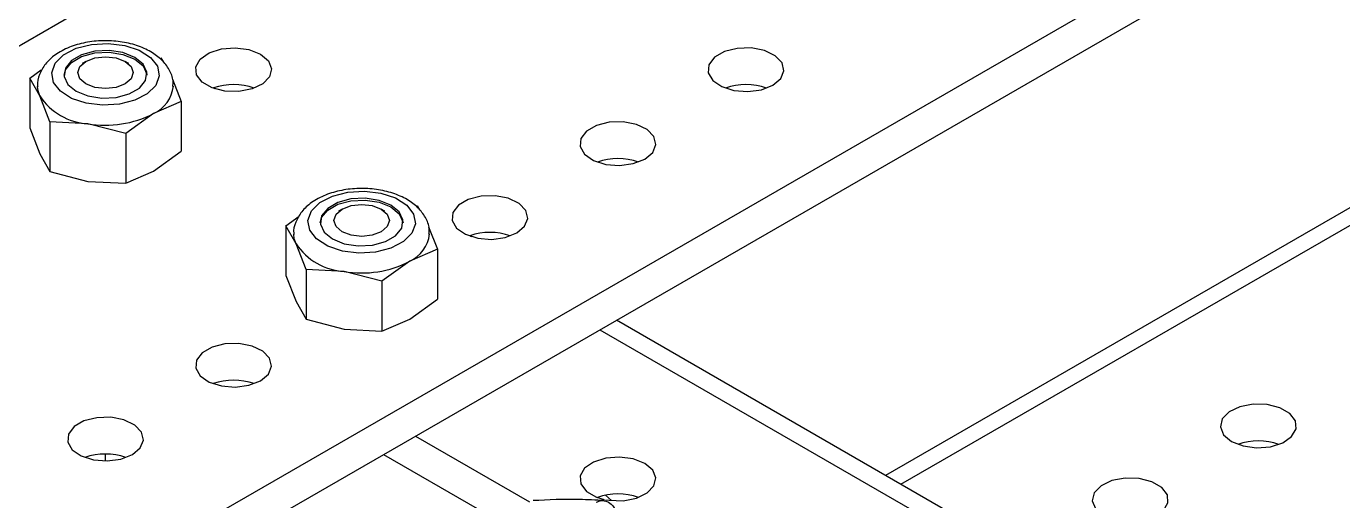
# Model space of a CAD drawing. Header units: inches. Extents: x 0 to 11, y 0 to 8.4.
# Drawn here: x 6.0299 to 6.3327, y 5.8101 to 5.9193 of the extents above; entities that cross this region are included whole.
import ezdxf

# ---------------------------------------------------------------- set-up
doc = ezdxf.new("R2010")
doc.units = ezdxf.units.IN
doc.header["$MEASUREMENT"] = 0

msp = doc.modelspace()

# ---------------------------------------------------------------- linework, layer by layer
at = {"color": 7, "linetype": 'Continuous', "lineweight": 25}
for p, q in [((5.797684593627999, 5.781731775545765), (7.388674851297495, 6.70019090134645)), ((5.913767956872807, 5.714718276366994), (7.504758214542304, 6.633177402167677)), ((5.913767956872807, 5.706212642909851), (7.504758214542304, 6.624671768710534)), ((7.101412721440952, 6.320355934100819), (6.227528315226133, 5.815873204609684)), ((6.231064136467262, 5.813832018455047), (7.101412721440956, 6.31627356179155)), ((6.043615600615483, 5.911216333722236), (6.042753674195523, 5.910718592449933)), ((6.053482816400887, 5.910718592449933), (6.052620889980929, 5.911216333722236)), ((6.060876004375199, 5.912021620850708), (6.061446548491975, 5.911017305674025)), ((6.030690822303667, 5.907352462900974), (6.033359034572404, 5.909277769148342)), ((6.030690822303667, 5.907352462900974), (6.030690822303667, 5.895903149951013)), ((6.033025654262439, 5.903242513990355), (6.030690822303667, 5.907352462900974)), ((6.063517306199632, 5.907130585053785), (6.065545668292744, 5.901960983702645)), ((6.073366891596534, 5.904868700148652), (6.072985983667381, 5.905088593615588)), ((6.035360486221211, 5.897291825752911), (6.033025654262439, 5.903242513990355)), ((6.065545668292744, 5.901960983702645), (6.059166788754247, 5.899198904591607)), ((6.065545668292744, 5.901960983702645), (6.065545668292744, 5.890511670752684)), ((6.059166788754247, 5.899198904591607), (6.052787909215749, 5.894596086153746)), ((6.030690822303667, 5.895903149951013), (6.033025654262439, 5.889952461713568)), ((6.035360486221211, 5.897291825752911), (6.035360486221211, 5.88584251280295)), ((6.04407419771848, 5.896864325616741), (6.035360486221211, 5.897291825752911)), ((6.052787909215749, 5.894596086153746), (6.04407419771848, 5.896864325616741)), ((6.052787909215749, 5.894596086153746), (6.052787909215749, 5.883146773203784)), ((6.033025654262439, 5.889952461713568), (6.035360486221211, 5.88584251280295)), ((6.059166788754247, 5.885908852314821), (6.065545668292744, 5.890511670752684)), ((6.035360486221211, 5.88584251280295), (6.04407419771848, 5.883574273339954)), ((6.052787909215749, 5.883146773203784), (6.059166788754247, 5.885908852314821)), ((6.04407419771848, 5.883574273339954), (6.052787909215749, 5.883146773203784)), ((6.102541165714371, 5.87719932906297), (6.101679239294411, 5.876701587790667)), ((6.112408381499774, 5.876701587790667), (6.111546455079817, 5.87719932906297)), ((6.119801569474086, 5.878004616191442), (6.120372113590863, 5.877000301014759)), ((6.089616387402556, 5.873335458241708), (6.092671706674333, 5.875540089916099)), ((6.089616387402556, 5.873335458241708), (6.089616387402556, 5.861886145291747)), ((6.091951219361327, 5.869225509331089), (6.089616387402556, 5.873335458241708)), ((6.122442871298521, 5.873113580394519), (6.124471233391631, 5.867943979043378)), ((6.132292456695404, 5.870851695489382), (6.131911548766264, 5.87107158895631)), ((6.0942860513201, 5.863274821093645), (6.091951219361327, 5.869225509331089)), ((6.124471233391631, 5.867943979043378), (6.118092353853135, 5.865181899932341)), ((6.124471233391631, 5.867943979043378), (6.124471233391631, 5.856494666093417)), ((6.118092353853135, 5.865181899932341), (6.111713474314638, 5.86057908149448)), ((6.089616387402556, 5.861886145291747), (6.091951219361327, 5.855935457054302)), ((6.0942860513201, 5.863274821093645), (6.0942860513201, 5.851825508143683)), ((6.102999762817369, 5.862847320957474), (6.0942860513201, 5.863274821093645)), ((6.111713474314638, 5.86057908149448), (6.102999762817369, 5.862847320957474)), ((6.111713474314638, 5.86057908149448), (6.111713474314638, 5.849129768544517)), ((6.091951219361327, 5.855935457054302), (6.0942860513201, 5.851825508143683)), ((6.118092353853135, 5.851891847655555), (6.124471233391631, 5.856494666093417)), ((6.0942860513201, 5.851825508143683), (6.102999762817369, 5.849557268680688)), ((6.102999762817369, 5.849557268680688), (6.111713474314638, 5.849129768544517)), ((6.111713474314638, 5.849129768544517), (6.118092353853135, 5.851891847655555)), ((6.161844490160669, 5.849424177233756), (6.87130838972969, 5.439859385844332)), ((6.877766198211293, 5.440498864829884), (6.165627259460583, 5.851607923468252)), ((6.119418083289489, 5.824931933879074), (6.145624605874027, 5.809803230414532)), ((6.048118245298269, 5.819201763889137), (6.048118245298269, 5.820798665393491)), ((6.11205119042214, 5.820679117150503), (6.133592402857232, 5.808243639908333)), ((6.163120365510029, 5.811337323635517), (6.164492539433746, 5.810088147603466))]:
    msp.add_line(p, q, dxfattribs=at)
at = {"color": 7, "linetype": 'Continuous', "lineweight": 25, "flags": 128}
for points in [[(6.051319782965491, 5.901337495936366), (6.047470860422806, 5.901103961084999), (6.043685308422321, 5.901568472131029), (6.040333683169335, 5.902685559496832), (6.037744065095756, 5.904345874887837), (6.036169944061557, 5.906386895065476), (6.035765406001111, 5.908608830754137), (6.036570049918357, 5.910794183407478), (6.03850511166039, 5.912729035481543), (6.041381173901534, 5.914223990174414), (6.04491670763092, 5.915132710904793), (6.048765630173604, 5.915366245756159), (6.052551182174089, 5.914901734710129), (6.055902807427077, 5.913784647344326), (6.058492425500654, 5.91212433195332), (6.060066546534854, 5.910083311775682), (6.0604710845953, 5.907861376087021), (6.059666440678054, 5.90567602343368), (6.05773137893602, 5.903741171359616), (6.054855316694876, 5.902246216666744), (6.051319782965491, 5.901337495936366)], [(6.038584549335801, 5.908030968262679), (6.038903069948907, 5.909252271136506), (6.040303328748287, 5.910985788020659), (6.042646181819473, 5.912338288309877), (6.045649046505248, 5.913146640508499), (6.048949733006948, 5.913313345411365), (6.052150129819521, 5.912818295946886), (6.054864221854547, 5.91172120238663), (6.056764649556866, 5.910154390405341), (6.057622193298255, 5.908306840651645), (6.057651941260677, 5.908030968261651)], [(6.045649046505248, 5.913554910914442), (6.042646181819473, 5.912746558715819), (6.040303328748288, 5.911394058426602), (6.038903069948907, 5.909660541542448), (6.038614297298156, 5.907755095783571), (6.039471841039544, 5.905907546029874), (6.041372268741864, 5.904340734048585), (6.044086360776889, 5.90324364048833), (6.047286757589463, 5.90274859102385), (6.050587444091162, 5.902915295926716), (6.053590308776938, 5.903723648125339), (6.055933161848124, 5.905076148414556), (6.057333420647503, 5.90680966529871), (6.057622193298254, 5.908715111057588), (6.056764649556866, 5.910562660811284), (6.054864221854546, 5.912129472792573), (6.052150129819521, 5.913226566352829), (6.048949733006948, 5.913721615817307), (6.045649046505248, 5.913554910914442)], [(6.083768212183021, 5.912867328507312), (6.08558547419691, 5.91133585605479), (6.086321691377162, 5.909528828020894), (6.085877433514061, 5.907690293554694), (6.084312700093742, 5.906068556923518), (6.081838817035102, 5.904882642645762), (6.078789895953471, 5.904292715016013), (6.075577710535579, 5.904378447029573), (6.072636084221444, 5.905128260102949), (6.070362299944907, 5.906440887825727), (6.069063444871984, 5.908139052550425), (6.068914936577483, 5.909993407721114), (6.069936831929485, 5.911753512396658), (6.071991118298185, 5.913181654687548), (6.074800352926298, 5.91408495606379), (6.07798513311079, 5.914341420669155), (6.081115336640268, 5.91391641153757), (6.083768212183021, 5.912867328507312)], [(6.201619342380781, 5.905723757528873), (6.203436604394669, 5.907255229981398), (6.20417282157492, 5.909062258015292), (6.203728563711819, 5.910900792481492), (6.202163830291497, 5.912522529112668), (6.199689947232858, 5.913708443390424), (6.196641026151226, 5.914298371020172), (6.193428840733334, 5.914212639006612), (6.1904872144192, 5.913462825933235), (6.188213430142663, 5.912150198210457), (6.186914575069743, 5.910452033485758), (6.186766066775241, 5.908597678315069), (6.187787962127245, 5.906837573639525), (6.189842248495944, 5.905409431348636), (6.192651483124059, 5.904506129972395), (6.19583626330855, 5.904249665367031), (6.198966466838029, 5.904674674498616), (6.201619342380781, 5.905723757528873)], [(6.05262015847176, 5.906018957770182), (6.050554663150931, 5.905222231539513), (6.048118245298205, 5.904942458492539), (6.045681827445482, 5.905222231539513), (6.043616332124652, 5.906018957770181), (6.042236212274551, 5.907211342838266), (6.041751578631539, 5.90861785692615), (6.04223621227455, 5.910024371014034), (6.043616332124651, 5.911216756082119), (6.045681827445481, 5.912013482312788), (6.048118245298205, 5.912293255359761), (6.050554663150929, 5.912013482312788), (6.052620158471758, 5.91121675608212), (6.054000278321861, 5.910024371014035), (6.054484911964872, 5.90861785692615), (6.054000278321861, 5.907211342838267), (6.05262015847176, 5.906018957770182)], [(6.033025654262439, 5.903242513990355), (6.032626919339241, 5.904399730982814), (6.032495604252091, 5.905420359889051)], [(6.172156559831347, 5.888715255199231), (6.173973821845234, 5.890246727651755), (6.174710039025485, 5.89205375568565), (6.174265781162384, 5.89389229015185), (6.172701047742063, 5.895514026783025), (6.170227164683422, 5.896699941060781), (6.167178243601791, 5.897289868690529), (6.163966058183898, 5.89720413667697), (6.161024431869764, 5.896454323603592), (6.158750647593228, 5.895141695880814), (6.157451792520308, 5.893443531156116), (6.157303284225805, 5.891589175985427), (6.158325179577809, 5.889829071309883), (6.16037946594651, 5.888400929018994), (6.163188700574623, 5.887497627642753), (6.166373480759114, 5.887241163037388), (6.169503684288594, 5.887666172168974), (6.172156559831347, 5.888715255199231)], [(6.110245348064379, 5.867320491277099), (6.106396425521694, 5.867086956425733), (6.102610873521209, 5.867551467471762), (6.099259248268223, 5.868668554837566), (6.096669630194644, 5.870328870228571), (6.095095509160445, 5.87236989040621), (6.094690971099999, 5.87459182609487), (6.095495615017244, 5.876777178748212), (6.097430676759277, 5.878712030822276), (6.100306739000422, 5.880206985515148), (6.103842272729808, 5.881115706245526), (6.107691195272493, 5.881349241096893), (6.111476747272977, 5.880884730050863), (6.114828372525964, 5.87976764268506), (6.117417990599542, 5.878107327294055), (6.118992111633742, 5.876066307116416), (6.119396649694187, 5.873844371427754), (6.118592005776943, 5.871659018774413), (6.116656944034909, 5.869724166700349), (6.113780881793764, 5.868229212007478), (6.110245348064379, 5.867320491277099)], [(6.104574611604137, 5.879537906255176), (6.101571746918361, 5.878729554056553), (6.099228893847175, 5.877377053767336), (6.097828635047795, 5.875643536883181), (6.097539862397044, 5.873738091124303), (6.098397406138433, 5.871890541370608), (6.100297833840751, 5.870323729389319), (6.103011925875776, 5.869226635829063), (6.10621232268835, 5.868731586364584), (6.109513009190049, 5.86889829126745), (6.112515873875826, 5.869706643466072), (6.114858726947011, 5.87105914375529), (6.116258985746392, 5.872792660639443), (6.116547758397142, 5.874698106398322), (6.115690214655754, 5.876545656152018), (6.113789786953435, 5.878112468133307), (6.111075694918409, 5.879209561693561), (6.107875298105837, 5.879704611158041), (6.104574611604137, 5.879537906255176)], [(6.142693777281911, 5.871706752869589), (6.144511039295798, 5.873238225322113), (6.14524725647605, 5.875045253356008), (6.144802998612948, 5.876883787822209), (6.143238265192628, 5.878505524453383), (6.140764382133987, 5.879691438731139), (6.137715461052355, 5.880281366360887), (6.134503275634462, 5.880195634347328), (6.13156164932033, 5.87944582127395), (6.129287865043793, 5.878133193551172), (6.127989009970872, 5.876435028826475), (6.12784050167637, 5.874580673655785), (6.128862397028374, 5.872820568980241), (6.130916683397075, 5.871392426689352), (6.133725918025188, 5.87048912531311), (6.136910698209679, 5.870232660707746), (6.140040901739158, 5.870657669839331), (6.142693777281911, 5.871706752869589)], [(6.097510114435702, 5.874013963619201), (6.097828635047795, 5.875235266477238), (6.099228893847175, 5.876968783361394), (6.101571746918361, 5.87832128365061), (6.104574611604137, 5.879129635849233), (6.107875298105837, 5.879296340752099), (6.11107569491841, 5.87880129128762), (6.113789786953435, 5.877704197727364), (6.115690214655754, 5.876137385746075), (6.116547758397143, 5.874289835992379), (6.116577506358577, 5.874013963617762)], [(6.111545723570649, 5.872001953110916), (6.10948022824982, 5.871205226880247), (6.107043810397094, 5.870925453833272), (6.10460739254437, 5.871205226880247), (6.102541897223539, 5.872001953110915), (6.101161777373439, 5.873194338179), (6.100677143730426, 5.874600852266883), (6.101161777373438, 5.876007366354767), (6.102541897223539, 5.877199751422853), (6.104607392544369, 5.877996477653522), (6.107043810397092, 5.878276250700496), (6.109480228249817, 5.877996477653522), (6.111545723570647, 5.877199751422853), (6.112925843420748, 5.876007366354768), (6.11341047706376, 5.874600852266885), (6.112925843420749, 5.873194338179001), (6.111545723570649, 5.872001953110916)], [(6.091951219361327, 5.869225509331089), (6.091552484438128, 5.870382726323548), (6.09142116935098, 5.871403355229785)], [(6.083768212183042, 5.837689748210304), (6.085585474196928, 5.839221220662828), (6.086321691377178, 5.841028248696723), (6.085877433514079, 5.842866783162924), (6.084312700093758, 5.844488519794099), (6.081838817035117, 5.845674434071854), (6.078789895953486, 5.846264361701602), (6.075577710535593, 5.846178629688043), (6.072636084221458, 5.845428816614665), (6.070362299944922, 5.844116188891888), (6.069063444872001, 5.84241802416719), (6.0689149365775, 5.8405636689965), (6.069936831929503, 5.838803564320957), (6.071991118298205, 5.837375422030067), (6.074800352926317, 5.836472120653826), (6.077985133110809, 5.836215656048462), (6.081115336640288, 5.836640665180046), (6.083768212183042, 5.837689748210304)], [(6.307096103907738, 5.823707334324849), (6.309748979450492, 5.822658251294593), (6.312879182979971, 5.822233242163009), (6.316063963164462, 5.822489706768374), (6.318873197792575, 5.823393008144615), (6.320927484161277, 5.824821150435505), (6.321949379513278, 5.82658125511105), (6.321800871218776, 5.828435610281739), (6.320502016145853, 5.830133775006435), (6.318228231869315, 5.831446402729213), (6.315286605555182, 5.832196215802591), (6.312074420137288, 5.832281947816149), (6.309025499055657, 5.831692020186401), (6.306551615997018, 5.830506105908645), (6.304986882576698, 5.828884369277469), (6.3045426247136, 5.827045834811269), (6.30527884189385, 5.825238806777373), (6.307096103907738, 5.823707334324849)], [(6.054305429633606, 5.820681245880661), (6.056122691647493, 5.822212718333185), (6.056858908827744, 5.824019746367081), (6.056414650964643, 5.825858280833281), (6.054849917544323, 5.827480017464456), (6.052376034485682, 5.828665931742211), (6.04932711340405, 5.82925585937196), (6.046114927986159, 5.829170127358402), (6.043173301672025, 5.828420314285023), (6.040899517395487, 5.827107686562245), (6.039600662322567, 5.825409521837547), (6.039452154028066, 5.823555166666858), (6.040474049380069, 5.821795061991313), (6.042528335748769, 5.820366919700424), (6.045337570376883, 5.819463618324184), (6.048522350561375, 5.819207153718819), (6.051652554090853, 5.819632162850404), (6.054305429633606, 5.820681245880661)], [(6.172156559831422, 5.818638732725392), (6.169503684288669, 5.819687815755649), (6.166373480759191, 5.820112824887233), (6.163188700574699, 5.819856360281869), (6.160379465946586, 5.818953058905628), (6.158325179577885, 5.817524916614738), (6.157303284225883, 5.815764811939194), (6.157451792520384, 5.813910456768505), (6.158750647593306, 5.812212292043807), (6.161024431869843, 5.810899664321028), (6.162849956303785, 5.810347581389832)], [(6.163208915433231, 5.810273638672681), (6.163966058183978, 5.810149851247651), (6.167178243601871, 5.810064119234092), (6.170227164683502, 5.810654046863842), (6.172701047742141, 5.811839961141597), (6.174265781162462, 5.813461697772772), (6.174710039025562, 5.815300232238973), (6.17397382184531, 5.817107260272868), (6.172156559831422, 5.818638732725392)], [(6.277633321358303, 5.806698831995207), (6.280286196901057, 5.805649748964951), (6.283416400430536, 5.805224739833366), (6.286601180615027, 5.805481204438731), (6.28941041524314, 5.806384505814973), (6.291464701611841, 5.807812648105863), (6.292486596963843, 5.809572752781407), (6.29233808866934, 5.811427107952096), (6.291039233596419, 5.813125272676793), (6.288765449319881, 5.814437900399571), (6.285823823005747, 5.815187713472948), (6.282611637587855, 5.815273445486507), (6.279562716506224, 5.814683517856759), (6.277088833447584, 5.813497603579003), (6.275524100027263, 5.811875866947827), (6.275079842164164, 5.810037332481627), (6.275816059344415, 5.808230304447731), (6.277633321358303, 5.806698831995207)]]:
    msp.add_lwpolyline(points, dxfattribs=at)
at = {"color": 7, "linetype": 'Continuous', "lineweight": 25}
for centre, radius, start, end in [((6.055866163891763, 5.906409556500367), 0.007930171841275157, 294.5956029736442, 353.3176032722113), ((6.077578346153143, 5.891690932907733), 0.01416287773171296, 70.51548341866548, 108.9203538467572), ((6.195432158045397, 5.891715423854694), 0.0141388959848521, 70.49262569286304, 109.5073743071302), ((6.044928459965242, 5.911102561923236), 0.01426384019490757, 213.4388788606909, 266.5664976720195), ((6.048144767328037, 5.920501495220265), 0.0239851062914479, 260.2289030207521, 297.3571748450036), ((6.165969375495965, 5.874706921525089), 0.01413889598481601, 70.49262569259272, 109.5073743074141), ((6.114791728990649, 5.872392551841102), 0.007930171841276958, 294.5956029736506, 353.3176032722128), ((6.136503911257918, 5.857673928202142), 0.01416287777743385, 70.51548464189324, 108.9203538085507), ((6.103854025064127, 5.877085557263965), 0.0142638401949024, 213.4388788606789, 266.5664976720325), ((6.107070332426926, 5.886484490560984), 0.0239851062914336, 260.228903020746, 297.3571748450183), ((6.077581027847658, 5.823681414536122), 0.01413889598485462, 70.4926256931683, 109.5073743068317), ((6.313283288243118, 5.809699000650691), 0.01413889598483311, 70.49262569241193, 109.5073743075813), ((6.04811824529822, 5.806672912206473), 0.01413889598486219, 70.49262569304935, 109.5073743069211), ((6.165969375496076, 5.797527953056328), 0.01410013832372203, 70.43682261712691, 109.5631773830341)]:
    msp.add_arc(centre, radius, start, end, dxfattribs=at)
for points, knots in [([(6.063601066586352, 5.905449591125995), (6.063641748215225, 5.905869596928865), (6.063770951610709, 5.90720352030799), (6.062861660792585, 5.909366987604483), (6.061136224781536, 5.911642660675963), (6.058592140464691, 5.913531585351099), (6.055342581530712, 5.914972385207232), (6.051541361998667, 5.915846396862084), (6.047488956025168, 5.916075599099199), (6.043466394302618, 5.915641864293402), (6.039711093550439, 5.914549776687935), (6.036588352707895, 5.912873906450396), (6.034246087115537, 5.910734728566537), (6.032901240571333, 5.908295181444723), (6.032334696703289, 5.906390250782366), (6.032523732289571, 5.90544247308534), (6.032540910433786, 5.905356346116951)], [0, 0, 0, 0, 0.03383561990218045, 0.1074607163192831, 0.1808535903753984, 0.258951720206902, 0.3421606609093935, 0.4270704482415684, 0.5117812938719173, 0.5966570931504039, 0.6823549819366395, 0.7697532431367231, 0.8486207919603627, 0.9221620007501822, 0.9929266631596249, 1, 1, 1, 1]), ([(6.12252663168524, 5.871432586466728), (6.122567313314113, 5.871852592269599), (6.122696516709595, 5.873186515648724), (6.121787225891473, 5.875349982945217), (6.120061789880423, 5.877625656016697), (6.117517705563579, 5.879514580691832), (6.114268146629599, 5.880955380547966), (6.110466927097553, 5.881829392202819), (6.106414521124056, 5.882058594439933), (6.102391959401506, 5.881624859634135), (6.098636658649327, 5.880532772028669), (6.095513917806782, 5.878856901791129), (6.093171652214425, 5.876717723907271), (6.09182680567022, 5.874278176785458), (6.09126026180218, 5.872373246123098), (6.091449297388458, 5.871425468426073), (6.091466475532673, 5.871339341457683)], [0, 0, 0, 0, 0.03383561990218045, 0.1074607163192831, 0.1808535903753984, 0.258951720206902, 0.3421606609093938, 0.4270704482415683, 0.5117812938719172, 0.5966570931504039, 0.6823549819366395, 0.7697532431367231, 0.8486207919603628, 0.9221620007501823, 0.992926663159625, 1, 1, 1, 1]), ([(6.162756022669357, 5.810071628224123), (6.160876171529607, 5.810183306264122), (6.155342333473588, 5.810512060054617), (6.149986415580342, 5.810246875568216), (6.146449909143322, 5.810071774556241)], [0, 0, 0, 0, 0.339701147868771, 1, 1, 1, 1]), ([(6.160940714520194, 5.809703158769041), (6.161375741150212, 5.809876089888682), (6.162064125032548, 5.810149735195201), (6.163048786341363, 5.810052111488005), (6.164021532036445, 5.809681385969091), (6.165089744393462, 5.80875073897272), (6.165538686382583, 5.807599471232733), (6.165763137734472, 5.807023887734447)], [0, 0, 0, 0, 0.2258044908430171, 0.3573118547924682, 0.5009271414484555, 0.750485406784948, 1, 1, 1, 1])]:
    msp.add_open_spline(points, degree=3, knots=knots, dxfattribs=at)

doc.saveas('drawing.dxf')
